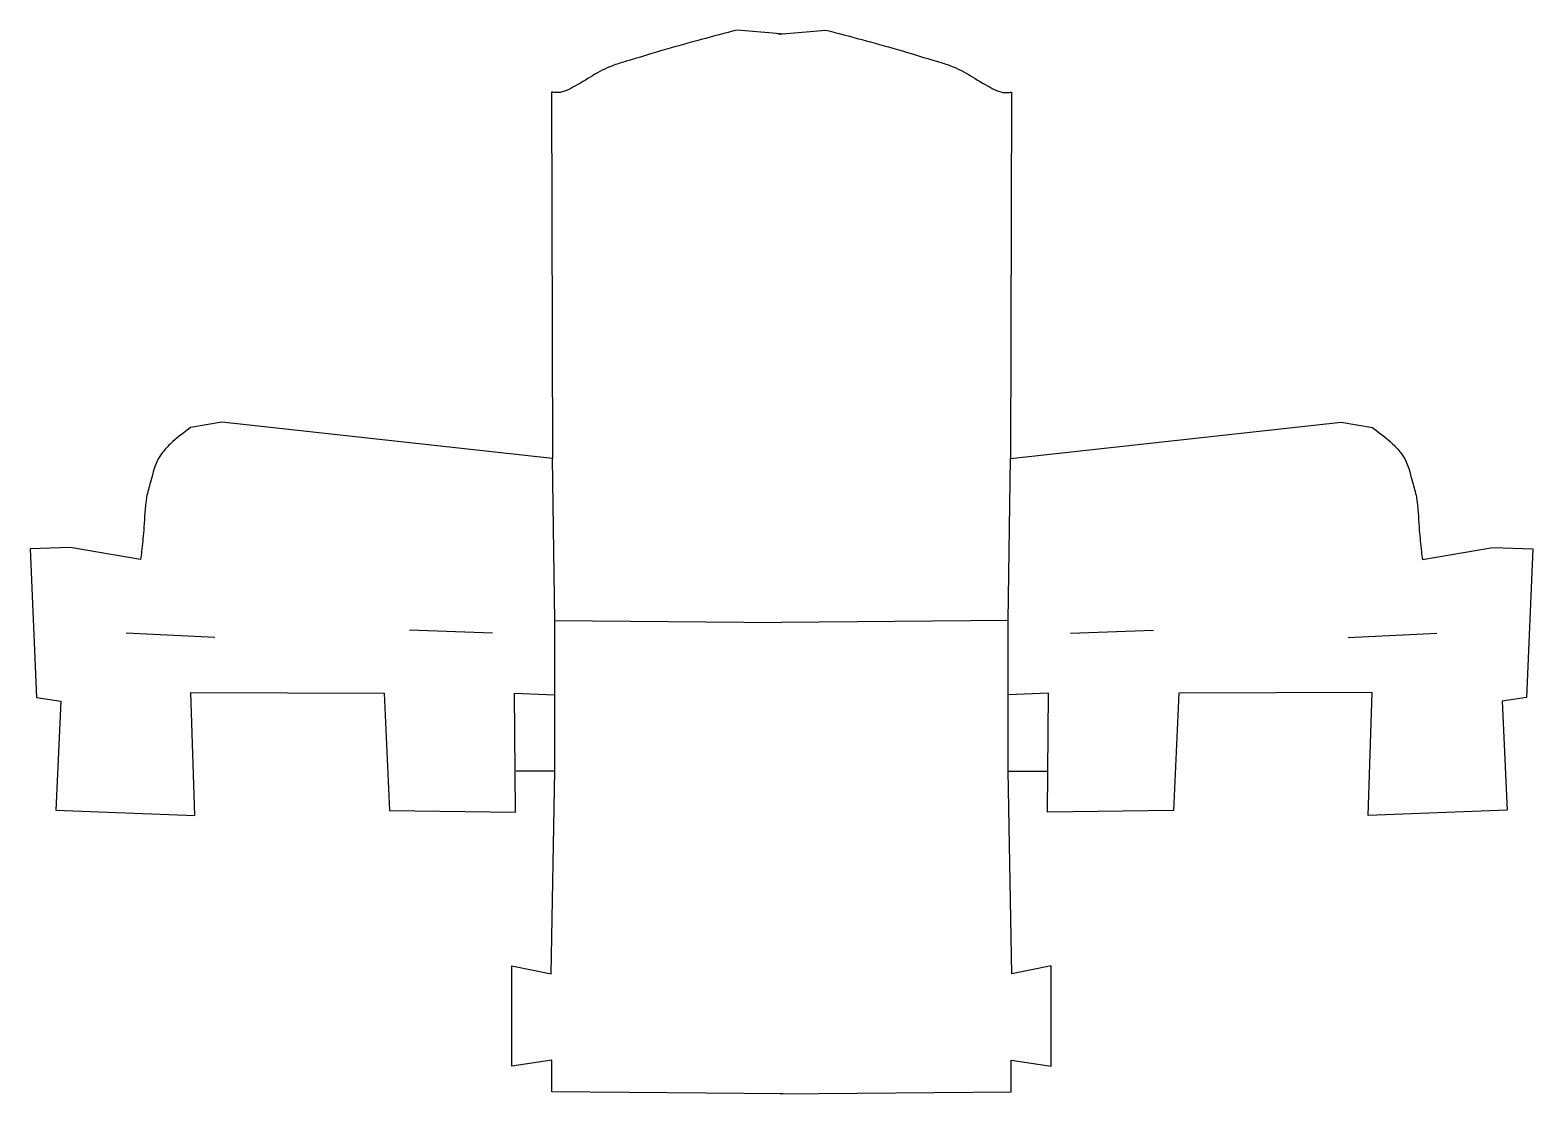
# Model space of a CAD drawing. Extents: x 41.8 to 129.4, y 113.9 to 175.9.
import ezdxf

# ---------------------------------------------------------------- set-up
doc = ezdxf.new("R2010")
doc.units = 0
doc.layers.add('cuts', color=7, linetype='CONTINUOUS')
doc.layers.add('fold', color=7, linetype='CONTINUOUS')

msp = doc.modelspace()

# ---------------------------------------------------------------- linework, layer by layer
at = {"layer": 'cuts', "color": 7}
for points in [[(85.749635, 175.697732), (82.987684, 175.939913)], [(85.401835, 175.697732), (88.163786, 175.939913)], [(72.175336, 172.32658), (72.216417, 150.964215), (52.952282, 153.079045), (51.126652, 152.768123)], [(98.976135, 172.32658), (98.935053, 150.964215), (118.199186, 153.079045), (120.024816, 152.768123)], [(48.210618, 145.077246), (44.098308, 145.775341), (41.76422, 145.697908), (42.13519, 137.031201), (43.560611, 136.82813), (43.270628, 130.476154), (51.375937, 130.160884), (51.138106, 137.329873), (62.405575, 137.28641), (62.715704, 130.45363), (70.062476, 130.363553), (69.999662, 137.287987), (72.339282, 137.198701)], [(122.94085, 145.077246), (127.053163, 145.775341), (129.387251, 145.697908), (129.016281, 137.031201), (127.59086, 136.82813), (127.880843, 130.476154), (119.775531, 130.160884), (120.013362, 137.329873), (108.745893, 137.28641), (108.435764, 130.45363), (101.088994, 130.363553), (101.151809, 137.287987), (98.812189, 137.198701)], [(52.545893, 140.539414), (47.374709, 140.789634)], [(68.72669, 140.789634), (63.889133, 140.956445)], [(102.42478, 140.789634), (107.262335, 140.956445)], [(118.605575, 140.539414), (123.776759, 140.789634)], [(85.658145, 113.932843), (72.188049, 114.057951), (72.188049, 115.892887), (69.852675, 115.559263), (69.852675, 121.397697), (72.146345, 120.938962), (72.354861, 132.740937), (70.102894, 132.740937)], [(85.493326, 113.932843), (98.963422, 114.057951), (98.963422, 115.892887), (101.298796, 115.559263), (101.298796, 121.397697), (99.005125, 120.938962), (98.79661, 132.740937), (101.048577, 132.740937)]]:
    msp.add_lwpolyline(points, dxfattribs=at)
at = {"layer": 'cuts', "color": 1}
for points in [[(72.354869, 132.740937), (72.36487, 141.521408), (85.575735, 141.403454)], [(98.796602, 132.740937), (98.786601, 141.521408), (85.575735, 141.403454)]]:
    msp.add_lwpolyline(points, dxfattribs=at)
at = {"layer": 'cuts', "color": 7}
for points, knots in [([(82.987684, 175.939913), (81.594654, 175.573485), (79.406243, 174.997836), (77.001109, 174.261574), (75.110703, 173.708366), (73.936344, 172.822331), (72.676538, 172.23559), (72.251017, 172.312841), (72.175336, 172.32658)], [0, 0, 0, 0, 4.317349, 6.782435, 7.566585, 10.187311, 11.246126, 11.47518, 11.47518, 11.47518, 11.47518]), ([(88.163786, 175.939913), (89.556816, 175.573485), (91.745228, 174.997836), (94.150362, 174.261574), (96.040767, 173.708366), (97.215127, 172.822331), (98.474933, 172.23559), (98.900454, 172.312841), (98.976135, 172.32658)], [0, 0, 0, 0, 4.317349, 6.782435, 7.566585, 10.187311, 11.246126, 11.47518, 11.47518, 11.47518, 11.47518]), ([(51.126652, 152.768123), (50.768822, 152.508084), (50.18844, 152.086314), (49.623182, 151.499263), (49.068508, 150.770284), (48.867042, 149.815316), (48.585845, 148.918809), (48.450579, 147.974594), (48.418958, 146.916747), (48.294758, 145.802379), (48.229098, 145.236505), (48.210618, 145.077246)], [0, 0, 0, 0, 1.324092, 2.147612, 2.435629, 4.06132, 4.975328, 5.264338, 6.917824, 8.145899, 8.6269, 8.6269, 8.6269, 8.6269]), ([(120.024816, 152.768123), (120.382646, 152.508084), (120.963028, 152.086314), (121.528286, 151.499263), (122.08296, 150.770284), (122.284426, 149.815316), (122.565623, 148.918809), (122.700889, 147.974594), (122.73251, 146.916747), (122.85671, 145.802379), (122.92237, 145.236505), (122.94085, 145.077246)], [0, 0, 0, 0, 1.324092, 2.147612, 2.435629, 4.06132, 4.975328, 5.264338, 6.917824, 8.145899, 8.6269, 8.6269, 8.6269, 8.6269])]:
    msp.add_open_spline(points, degree=3, knots=knots, dxfattribs=at)
at = {"layer": 'fold', "color": 1}
for points in [[(72.36487, 141.521408), (72.216417, 150.964215)], [(98.786601, 141.521408), (98.935053, 150.964215)]]:
    msp.add_lwpolyline(points, dxfattribs=at)

doc.saveas('drawing.dxf')
